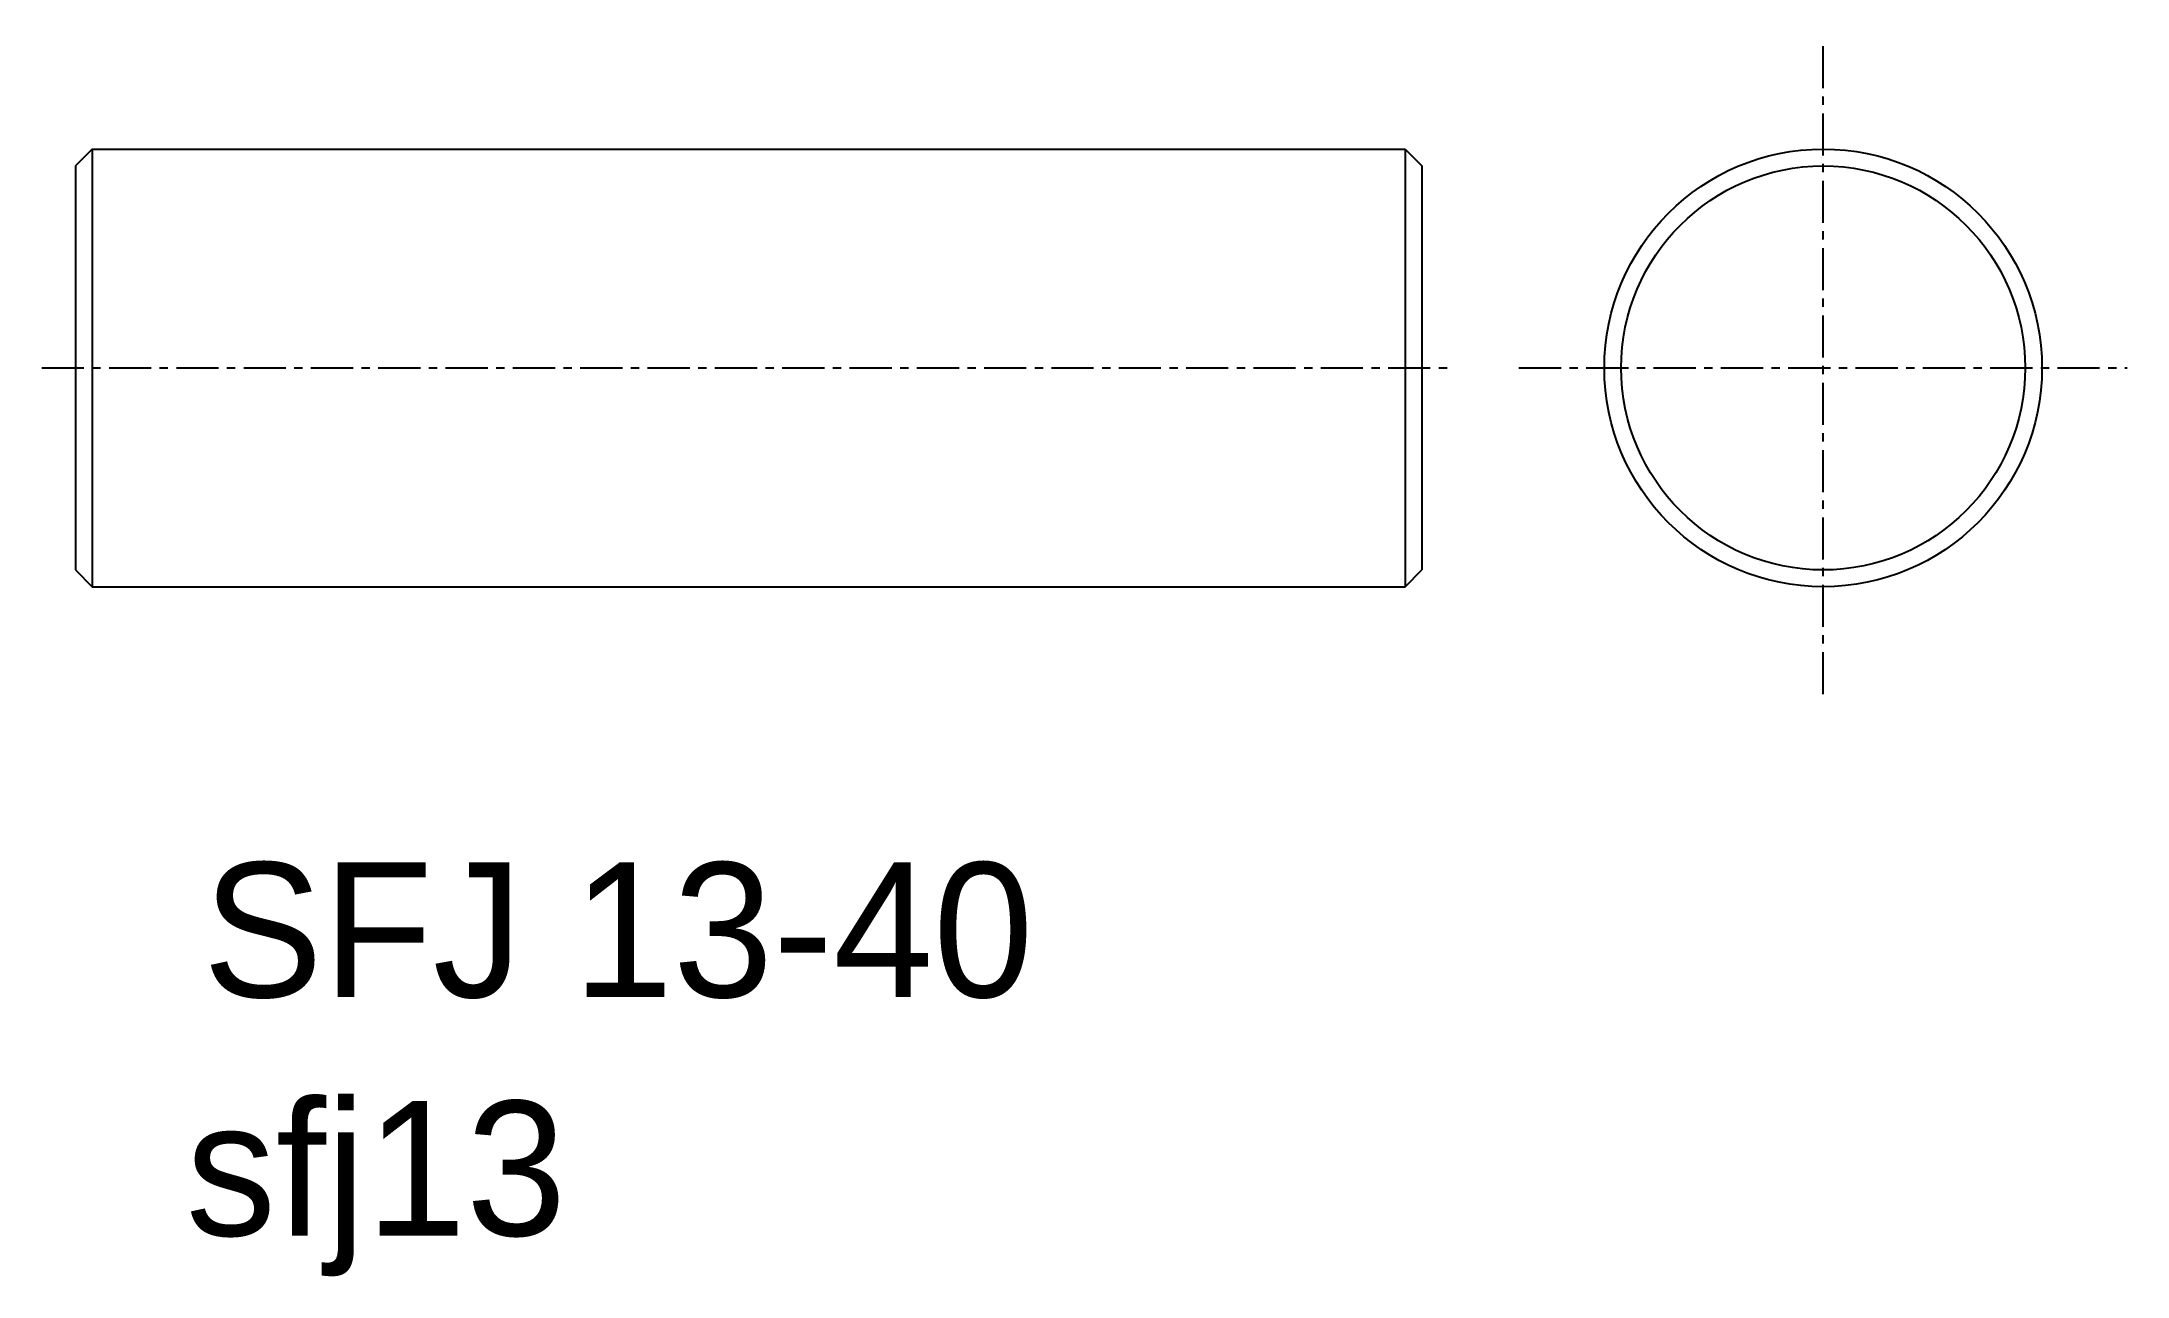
# Model space of a CAD drawing. Extents: x 64.6 to 126.6, y 70.3 to 107.
import ezdxf

# ---------------------------------------------------------------- set-up
doc = ezdxf.new("R2010")
doc.units = 0
doc.linetypes.add('CENTER', pattern=[2, 1.25, -0.25, 0.25, -0.25])
doc.layers.get('0').update_dxf_attribs({"linetype": 'CONTINUOUS'})
doc.layers.add('CENTER', color=1, linetype='CENTER')

msp = doc.modelspace()

# ---------------------------------------------------------------- linework, layer by layer
at = {"color": 7, "linetype": 'CONTINUOUS'}
for p, q in [((66.118, 103.786), (65.618, 103.286)), ((66.118, 103.786), (66.118, 90.786)), ((66.118, 103.786), (105.118, 103.786)), ((105.118, 103.786), (105.118, 90.786)), ((105.118, 103.786), (105.618, 103.286)), ((65.618, 103.286), (65.618, 91.286)), ((105.618, 103.286), (105.618, 91.286)), ((65.618, 91.286), (66.118, 90.786)), ((105.118, 90.786), (105.618, 91.286)), ((66.118, 90.786), (105.118, 90.786))]:
    msp.add_line(p, q, dxfattribs=at)
for p, q in [((75.868, 90.786), (75.868, 90.786)), ((85.618, 90.786), (85.619, 90.786))]:
    msp.add_line(p, q)
for radius in [6.5, 6]:
    msp.add_circle((117.539, 97.286), radius, dxfattribs=at)
at = {"layer": 'CENTER', "color": 1, "linetype": 'CENTER'}
for p, q in [((117.539, 87.597), (117.539, 106.975)), ((64.618, 97.286), (106.618, 97.286)), ((108.503, 97.286), (126.574, 97.286))]:
    msp.add_line(p, q, dxfattribs=at)

# ---------------------------------------------------------------- texts
for s, p in [('SFJ 13-40', (69.401, 78.597)), ('sfj13', (68.902, 71.513))]:
    msp.add_text(s, height=4).set_placement(p)

doc.saveas('drawing.dxf')
